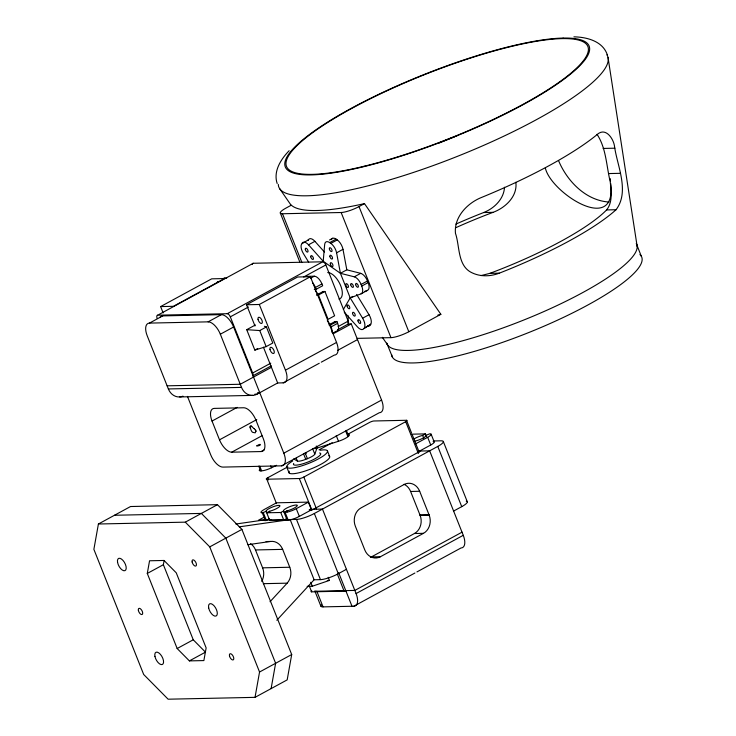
<?xml version="1.0" encoding="UTF-8"?>
<svg xmlns="http://www.w3.org/2000/svg" width="736" height="736" viewBox="0 0 736 736"><rect width="100%" height="100%" fill="white"/><g stroke="black" fill="none" stroke-linecap="round" stroke-linejoin="round"><path stroke-width="1.1" d="M504.519 187.22C503.884 199.051 494.196 208.444 483.626 212.548A147.034 31.068 -21.7 0 0 455.924 224.094M361.082 293.848A8.611 4.149 61.5 0 0 361.753 286.074L361.1 284.436A8.611 4.149 61.5 0 0 354.301 276.819L340.418 273.304L323.205 261.271L324.668 244.472A8.611 4.149 61.5 0 1 329.7 242.604L336.094 239.126L337.244 239.927A8.611 4.149 61.5 0 1 342.994 249.329L346.812 269.827L360.695 273.341A8.611 4.149 61.5 0 1 367.494 280.968L368.147 282.596A8.611 4.149 61.5 0 1 367.476 290.38L361.082 293.848L350.207 297.896L343.344 309.488M347.806 322.653L348.395 315.937M250.084 426.245L251.022 425.886M98.403 524.004L93.877 549.341L143.676 674.48L168.121 699.2L255.024 697.351L287.178 679.88L291.704 654.543L241.905 529.396L217.46 504.675L130.557 506.524L98.403 524.004L185.306 522.155L217.46 504.675M147.292 573.445L149.555 560.777L164.036 560.464L176.254 572.829L206.135 647.91L203.872 660.578L189.391 660.891L177.164 648.526L147.292 573.445L163.364 564.705L164.119 560.482M255.024 697.351L259.55 672.014L209.751 546.876L185.306 522.155M271.106 688.611L275.623 663.274L225.823 538.136L201.379 513.415L114.485 515.264M293.692 458.924L297.372 461.04A8.611 1.822 -21.7 0 0 305.753 459.338L307.427 458.675A8.611 1.822 -21.7 0 0 314.815 454.13L317.032 447.902L316.287 446.016M324.456 252.034L314.907 241.334A8.611 4.149 61.5 0 0 308.476 239.715L301.594 244.021A8.611 4.149 61.5 0 0 303.361 253.515L308.678 262.218M307.988 240.543L308.476 239.715M344.246 312.092L357.475 326.904A8.611 4.149 61.5 0 0 363.897 328.532L370.788 324.226A8.611 4.149 61.5 0 0 369.021 314.732L356.601 294.418M363.897 328.532L370.788 324.226M289.138 150.724C280.894 159.206 273.111 171.276 277.168 183.503M270.038 601.726L287.141 583.17A13.782 11.721 88.8 0 0 289.772 567.254L282.652 549.369A13.782 11.721 88.8 0 0 270.544 541.457L266.018 541.558M276.81 620.246L314.116 579.775L320.454 579.637A13.782 2.916 -21.7 0 0 338.302 573.721L346.426 569.305M480.994 275.604L489.854 273.369A131.946 27.885 -21.7 0 0 606.602 209.935C612.922 202.106 611.147 191.029 610.227 181.755C606.39 165.968 606.234 148.102 597.034 134.311M616.05 209.732C629.85 191.599 617.274 166.115 614.588 146.832C613.796 139.021 605.783 126.804 597.319 134.412A165.572 34.988 -21.7 0 1 480.571 197.846C466.808 203.688 453.91 217.433 455.455 233.303C459.945 246.155 457.277 266.276 472.365 272.946C480.774 276.883 490.756 276.497 499.302 273.166A147.034 31.068 -21.7 0 0 616.05 209.732L606.602 209.935M314.934 448.73L338.496 441.269A8.611 1.822 -21.7 0 0 347.907 436.678L348.634 436.043A8.611 1.822 -21.7 0 0 348.358 434.323M306.424 453.137L305.376 453.753M160.614 306.581L211.692 278.834L224.471 278.558L173.402 306.314L160.614 306.581L163.144 312.938M222.787 279.119L224.655 278.107L226.716 278.061M253.239 263.276L157.716 315.183L227.24 313.702L322.754 261.795L253.239 263.276A3.478 1.674 61.5 0 0 252.301 264.491M301.907 262.54L282.495 213.753L341.154 212.511A13.782 2.916 -21.7 0 0 359.012 206.586L364.476 203.614L440.855 314.318L408.811 331.734A13.782 2.916 -21.7 0 1 390.954 337.649L357.116 338.367M182.988 396.17A13.782 11.721 88.8 0 1 168.369 388.948L147.2 335.763A13.782 6.633 61.5 0 1 149.463 323.095L162.73 315.891L221.389 314.64A13.782 6.633 61.5 0 1 233.606 327.005L283.82 453.174A13.782 6.633 61.5 0 1 281.557 465.842L222.898 467.093A13.782 6.633 61.5 0 1 210.68 454.728L187.459 396.382M302.082 243.193A8.611 4.149 61.5 0 1 308.504 244.812L314.907 241.334M329.7 242.604L330.841 243.395L337.244 239.927M149.463 323.095L208.122 321.853L221.389 314.64M364.394 327.695A8.611 4.149 61.5 0 0 362.627 318.21L350.207 297.896L340.418 273.304L336.591 252.807L342.994 249.329M254.978 325.965L246.542 304.759L297.62 277.003L310.399 276.727L336.545 342.433A13.782 6.633 61.5 0 1 334.282 355.102L321.264 362.176M227.231 313.674A3.478 1.674 61.5 0 1 230.304 316.848L248.418 307.022M303.72 276.966L325.836 264.951L348.183 321.117A3.478 1.674 61.5 0 1 347.659 324.364M246.542 304.759L259.32 304.483L310.399 276.727M310.574 278.226L314.309 276.193A8.611 4.149 61.5 0 1 321.945 283.921L322.672 285.752L316.149 289.294L314.254 289.34M208.122 321.853A13.782 6.633 61.5 0 1 220.34 334.208L233.606 327.005M340.418 273.304L346.812 269.827M316.149 289.294L315.413 287.472L321.945 283.921M264.38 326.278L266.395 326.95L272.789 343.022L266.156 346.628L254.84 350.097L246.716 329.682L255.401 324.962M316.94 294.842L323.058 291.52L324.953 291.474L334.622 315.79L328.1 319.332L318.421 295.026L316.535 295.062M318.421 295.026L324.953 291.474M354.301 276.819L360.695 273.341M246.716 329.682L259.762 330.556L266.395 326.95M361.1 284.436L367.494 280.968M361.753 286.074L368.147 282.596M350.207 297.896L352.949 296.406M254.84 350.097L257.738 348.524M328.891 324.88L335.009 321.549L336.904 321.512L337.631 323.343A8.611 4.149 61.5 0 1 336.214 331.255L332.488 333.288M336.904 321.512L330.372 325.054L331.099 326.885A8.611 4.149 61.5 0 1 331.982 332.442M331.099 326.885L337.631 323.343M252.816 375.875A3.478 1.674 61.5 0 0 252.65 373.014L270.765 363.179M338.128 326.582L348.183 321.117M253.129 375.7L271.234 365.866M337.594 329.811L347.65 324.346M271.437 367.328L240.267 384.266L167.118 385.82M333.426 333.647L351.284 323.941L381.57 400.062A13.782 6.633 61.5 0 1 379.307 412.73L281.557 465.842M362.627 318.21L369.021 314.732M254.812 394.192L257.103 394.146L277.665 382.968L283.204 382.849A13.782 6.633 61.5 0 0 285.467 370.18L336.545 342.433M337.668 350.364L357.503 339.59M264.141 449.917L261.124 451.554L231.72 452.18A13.782 6.633 61.5 0 1 219.503 439.824L212.032 421.056L237.222 407.367M283.204 382.849L319.258 363.262M219.503 439.824L256.781 419.566M231.72 452.18L261.952 435.758M283.82 453.174L381.57 400.062M276.534 503.654L266.809 479.219A3.478 0.736 -21.7 0 1 267.6 477.82L287.794 466.854M319.065 449.862L332.175 442.732M348.321 433.964L369.5 422.455A3.478 0.736 -21.7 0 1 373.98 420.983L406.502 420.284L411.58 433.035M266.809 479.219L299.313 478.529A3.478 0.736 -21.7 0 0 303.821 477.048L405.692 421.682A3.478 0.736 -21.7 0 0 406.484 420.293M269.164 518.567A7.461 1.573 -21.7 0 0 269.201 519.055L265.374 520.582L262.31 512.882L266.138 511.354A7.461 1.573 -21.7 0 1 273.488 506.616A7.461 1.573 -21.7 0 1 279.643 506.488A7.461 1.573 -21.7 0 1 269.45 511.281L266.68 512.79L280.747 512.495L283.516 510.986A7.461 1.573 -21.7 0 1 290.867 506.248A7.461 1.573 -21.7 0 1 297.022 506.12A7.461 1.573 -21.7 0 1 286.828 510.913L284.059 512.422L285.117 512.394A8.611 1.822 -21.7 0 0 296.277 508.696L308.375 502.127L311.438 509.818L299.34 516.396A8.611 1.822 -21.7 0 1 289.119 520.021M263.414 517.546L258.483 520.223L296.488 519.414A13.782 2.916 -21.7 0 0 314.336 513.489L437.773 446.421A13.782 2.916 -21.7 0 0 441.14 440.809L433.32 440.974M209.751 546.876L241.905 529.396M414.184 438.84A7.461 1.573 -21.7 0 1 422.63 435.399L425.408 433.89L426.558 436.779M266.138 511.354L269.744 520.49L271.593 519.478M415.573 443.882L427.671 437.304A8.611 1.822 -21.7 0 0 429.778 433.798L425.951 435.326A7.461 1.573 -21.7 0 1 422.538 438.352A7.461 1.573 -21.7 0 1 414.644 441.168M269.744 520.49L283.811 520.186L286.58 518.678A7.461 1.573 -21.7 0 1 286.635 518.043M418.637 451.573L430.735 445.004A8.611 1.822 -21.7 0 0 433.219 441.499M313.407 509.275L420.606 451.03M177.164 648.526L193.246 639.786L205.473 652.151L189.391 660.891M453.615 511.06L461.739 506.653A13.782 2.916 -21.7 0 0 466.247 501.106M370.383 557.4A13.782 11.721 88.8 0 0 371.358 556.931L414.442 533.517L423.494 533.324A13.782 11.721 88.8 0 0 429.134 515.044L419.667 491.271A13.782 11.721 88.8 0 0 404.073 484.518L360.99 507.932A13.782 11.721 88.8 0 0 355.35 526.212L364.817 549.994A13.782 11.721 88.8 0 0 380.411 556.738L423.494 533.324M462.024 532.174L354.826 590.419L316.82 591.229A13.782 2.916 -21.7 0 1 314.907 590.888M321.347 604.863A13.782 2.916 -21.7 0 0 323.049 606.878L353.814 606.225A13.782 6.633 61.5 0 0 356.077 593.556L463.266 535.311L429.649 450.837L418.342 451.076M353.814 606.225L414.92 573.013M416.926 571.927L461.003 547.98A13.782 6.633 61.5 0 0 463.266 535.311M259.55 672.014L291.704 654.543M329.48 240L332.681 238.262M259.403 469.862A8.611 1.822 -21.7 0 0 260.654 470.865L261.602 470.838A8.611 1.822 -21.7 0 0 271.538 467.765L276.616 465.29M453.109 137.365L452.787 137.485A148.589 31.4 -21.7 0 0 439.208 142.986M455.492 227.838A131.946 27.885 -21.7 0 1 493.074 212.345C505.282 207.837 517.693 196.392 515.853 182.27M364.504 291.484L367.476 290.38M453.431 137.246L454.397 136.896M307.133 586.334L312.303 586.224L329.424 580.428L328.182 577.3M455.694 136.482L456.688 136.206M235.86 524.023L262.991 520.122M239.274 526.847L290.15 519.552L314.116 579.775M247.931 544.704L270.544 541.457M609.003 202.032C585.828 200.588 567.116 181.148 558.578 160.678M603.115 148.442L614.91 148.194M608.764 173.567L620.54 173.319M483.626 212.548L493.074 212.345M306.047 276.368L314.309 276.193M489.854 273.369L499.302 273.166M347.852 324.015L351.284 323.941M168.369 388.948L241.509 387.394A13.782 11.721 88.8 0 0 257.103 394.146M257.471 392.748L259.753 392.702M179.704 396.943L252.844 395.388M411.341 434.185L425.408 433.89M403.99 484.297A13.782 11.721 88.8 0 1 410.614 491.464L419.667 491.271M308.375 502.127L276.515 502.798L264.417 509.376A8.611 1.822 -21.7 0 0 262.31 512.882M310.012 509.349L322.46 509.082L356.077 593.556M309.166 509.864L311.438 509.818M420.017 515.08L429.07 514.887M410.614 491.464L420.081 515.237L429.134 515.044M250.525 543.683A13.782 11.721 88.8 0 1 255.493 549.948L282.652 549.369M371.358 556.931L380.411 556.738M255.493 549.948L262.614 567.833L289.772 567.254M327.281 580.474L329.424 580.428M263.378 583.676L287.141 583.17M309.516 586.537L311.632 591.845L344.126 591.155L337.364 574.154M573.924 36.846C586.868 37.058 602.83 41.152 607.347 54.906M251.813 426.475L251.399 426.144A4.361 3.183 51.4 0 0 251.004 425.932M254.021 428.508L255.374 430.109M308.504 244.812L323.205 261.271M279.634 188.628L291.263 205.464M382.37 337.327L387.541 344.834M545.33 167.974C550.629 192.482 616.989 235.897 610.696 183.448M386.934 343.528L392.527 357.346M359.012 206.586L408.811 331.734M443.376 441.664L467.342 501.888M437.773 446.421L461.739 506.653M431.112 434.157L434.176 441.848M341.154 212.511L390.954 337.649M427.671 437.304L430.735 445.004M422.63 435.399L423.78 438.279M412.427 435.16L419.189 452.162M405.692 421.682L418.379 453.56M280.269 212.897L299.773 261.915M346.38 430.385L348.634 436.043M345.653 431.029L347.907 436.678M336.251 435.611L338.496 441.269M327.382 450.782L329.599 456.348M259.32 304.483L285.467 370.18M312.561 448.482L314.815 454.13M259.762 330.556L266.156 346.628M263.424 347.18L277.665 382.968M305.173 453.017L307.427 458.675M303.508 453.68L305.753 459.338M296.249 458.206L297.372 461.04M303.812 477.048L316.498 508.926M338.634 572.663L352.001 606.262M314.336 513.489L338.302 573.721M299.313 478.529L311.99 510.407M230.313 316.848L252.669 373.014M286.838 467.286L289.055 472.852M296.277 508.696L299.34 516.396M296.488 519.414L320.454 579.637M220.34 334.208L241.509 387.394M270.784 465.888L271.538 467.765M286.828 510.913L287.215 511.879M316.82 591.229L323.049 606.878M285.117 512.394L288.181 520.094M283.516 510.986L287.123 520.113M314.98 591.358L320.813 606.022M310.739 582.314L312.303 586.224M267.619 477.82L268.456 479.936M280.747 512.495L283.811 520.186M259.725 466.127L261.602 470.838M258.778 466.146L260.654 470.865M269.45 511.281L269.836 512.247M263.368 512.863L266.432 520.554M163.364 564.705L193.246 639.786M636.852 244.867L641.222 256.082M255.916 431.167L255.208 432.851L252.687 432.345A4.462 4.149 -3.6 0 1 252.218 431.986L251.96 431.701A8.354 7.737 -67.1 0 1 250.553 428.416M250.341 428.472L250.295 428.278A9.596 9.264 -41.8 0 1 250.047 427.34M608.046 57.555L637.146 246.312M250.12 427.322L250.093 427.092A5.906 5.695 30.7 0 1 250.093 426.632M610.245 178.646L610.494 181.093M319.599 452.98A14.637 3.091 -21.7 0 1 308.669 461.739A14.637 3.091 -21.7 0 1 293.692 463.478M265.374 520.582A8.611 1.822 -21.7 0 1 264.307 519.322M328.707 455.722A21.896 4.628 -21.7 0 1 310.684 469.034A21.896 4.628 -21.7 0 1 289.257 471.252M320.16 450.285A21.896 4.628 -21.7 0 1 322.396 456.55A21.896 4.628 -21.7 0 1 293.084 467.93A21.896 4.628 -21.7 0 1 292.726 460.938M311.65 591.836A3.478 0.736 -21.7 0 1 311.77 590.842M346.214 590.704A3.478 0.736 -21.7 0 1 344.144 591.146M262.614 567.833A13.782 11.721 88.8 0 1 261.722 581.376M420.081 515.237A13.782 11.721 88.8 0 1 414.442 533.517M157.191 318.412A3.478 1.674 61.5 0 1 157.706 315.155M322.745 261.777A3.478 1.674 61.5 0 1 325.827 264.951M312.441 282.56A8.611 4.149 61.5 0 1 315.413 287.472M330.915 324.815A7.461 3.588 61.5 0 1 327.29 320.712M335.009 321.549A7.461 3.588 61.5 0 1 335.073 322.819M318.964 294.786A7.461 3.588 61.5 0 1 315.339 290.674M323.058 291.52A7.461 3.588 61.5 0 1 323.122 292.376M222.686 279.432A8.611 4.149 61.5 0 1 224.655 278.107M217.35 281.796A8.611 4.149 61.5 0 1 218.123 281.649M327.704 272.559A14.637 7.047 61.5 0 1 340.437 285.099A14.637 7.047 61.5 0 1 338.956 299.083M370.291 325.054A8.611 4.149 61.5 0 1 367.614 326.048M330.841 243.395A8.611 4.149 61.5 0 1 336.591 252.807M331.366 239.642A8.611 4.149 61.5 0 1 336.094 239.126M440.855 314.318A141.984 30.001 -21.7 0 1 437.856 315.082M364.476 203.614A172.886 36.533 -21.7 0 1 291.336 205.169L285.872 208.141A13.782 2.916 -21.7 0 0 282.495 213.753M636.244 243.561A134.357 28.391 -21.7 0 1 522.854 320.39A134.357 28.391 -21.7 0 1 386.805 343.059M639.934 254.555A134.357 28.391 -21.7 0 1 529.883 332.083A134.357 28.391 -21.7 0 1 391.626 354.596M606.896 54.85A176.934 37.389 -21.7 0 1 459.476 155.526A176.934 37.389 -21.7 0 1 278.677 186.631M278.493 185.914A176.934 37.389 -21.7 0 1 278.3 184.414M159.96 317.354A13.782 6.633 61.5 0 1 162.73 315.891M212.032 421.056A13.782 6.633 61.5 0 1 214.296 408.388L243.699 407.762A13.782 6.633 61.5 0 1 255.916 420.127L263.387 438.886A13.782 6.633 61.5 0 1 261.124 451.554M255.567 430.063A4.149 2.861 30.6 0 1 256.11 431.176M251.776 426.622A9.807 3.275 43.4 0 1 253.892 428.582M256.8 445.906C261.547 446.163 261.694 442.354 256.827 445.85M208.674 607.89A6.891 3.312 61.5 0 0 216.025 616.041A6.891 3.312 61.5 0 0 214.056 605.783A6.891 3.312 61.5 0 0 208.674 607.89M117.585 562.497A6.891 3.312 61.5 0 0 124.936 570.658A6.891 3.312 61.5 0 0 122.967 560.4A6.891 3.312 61.5 0 0 117.585 562.497M154.937 656.356A6.891 3.312 61.5 0 0 162.288 664.516A6.891 3.312 61.5 0 0 160.319 654.258A6.891 3.312 61.5 0 0 154.937 656.356M192.124 561.973A3.441 1.656 61.5 0 0 195.804 566.048A3.441 1.656 61.5 0 0 194.819 560.915A3.441 1.656 61.5 0 0 192.124 561.973M138.377 610.438A3.441 1.656 61.5 0 0 142.057 614.514A3.441 1.656 61.5 0 0 141.073 609.39A3.441 1.656 61.5 0 0 138.377 610.438M229.476 655.822A3.441 1.656 61.5 0 0 233.146 659.907A3.441 1.656 61.5 0 0 232.162 654.773A3.441 1.656 61.5 0 0 229.476 655.822M329.369 248.98A2.134 1.03 61.5 0 0 331.632 251.565A2.134 1.03 61.5 0 0 331.08 248.409A2.134 1.03 61.5 0 0 329.369 248.98M329.848 256.459A2.134 1.03 61.5 0 0 332.111 259.035A2.134 1.03 61.5 0 0 331.559 255.889A2.134 1.03 61.5 0 0 329.848 256.459M330.317 263.93A2.134 1.03 61.5 0 0 332.58 266.515A2.134 1.03 61.5 0 0 332.028 263.359A2.134 1.03 61.5 0 0 330.317 263.93M305.339 249.467A2.134 1.03 61.5 0 0 307.602 252.08A2.134 1.03 61.5 0 0 307.068 248.934A2.134 1.03 61.5 0 0 305.339 249.467M310.776 256.836A2.134 1.03 61.5 0 0 313.03 259.449A2.134 1.03 61.5 0 0 312.506 256.312A2.134 1.03 61.5 0 0 310.776 256.836M357.981 320.868A2.134 1.03 61.5 0 0 360.235 323.472A2.134 1.03 61.5 0 0 359.711 320.335A2.134 1.03 61.5 0 0 357.981 320.868M352.553 313.499A2.134 1.03 61.5 0 0 354.807 316.103A2.134 1.03 61.5 0 0 354.274 312.966A2.134 1.03 61.5 0 0 352.553 313.499M347.116 306.121A2.134 1.03 61.5 0 0 349.37 308.734A2.134 1.03 61.5 0 0 348.846 305.596A2.134 1.03 61.5 0 0 347.116 306.121M345.782 284.933A2.134 1.03 61.5 0 0 348.054 287.463A2.134 1.03 61.5 0 0 347.447 284.28A2.134 1.03 61.5 0 0 345.782 284.933M350.741 284.832A2.134 1.03 61.5 0 0 353.022 287.353A2.134 1.03 61.5 0 0 352.406 284.179A2.134 1.03 61.5 0 0 350.741 284.832M355.7 284.722A2.134 1.03 61.5 0 0 357.981 287.252A2.134 1.03 61.5 0 0 357.365 284.068A2.134 1.03 61.5 0 0 355.7 284.722M364.191 166.235A162.168 34.27 -21.7 0 0 588.377 48.686A162.168 34.27 -21.7 0 0 359.021 104.54A162.168 34.27 -21.7 0 0 364.191 166.235M563.114 38.06A163.475 34.546 -21.7 0 0 319.369 127.466A163.493 34.546 -21.7 0 0 329.756 173.328A163.493 34.546 -21.7 0 0 534.676 98.173A163.493 34.546 -21.7 0 0 563.114 38.06M258.032 319.35A3.441 1.656 61.5 0 0 261.703 323.435A3.441 1.656 61.5 0 0 260.719 318.302A3.441 1.656 61.5 0 0 258.032 319.35M269.983 349.388A3.441 1.656 61.5 0 0 273.654 353.464A3.441 1.656 61.5 0 0 272.67 348.34A3.441 1.656 61.5 0 0 269.983 349.388"/></g></svg>
